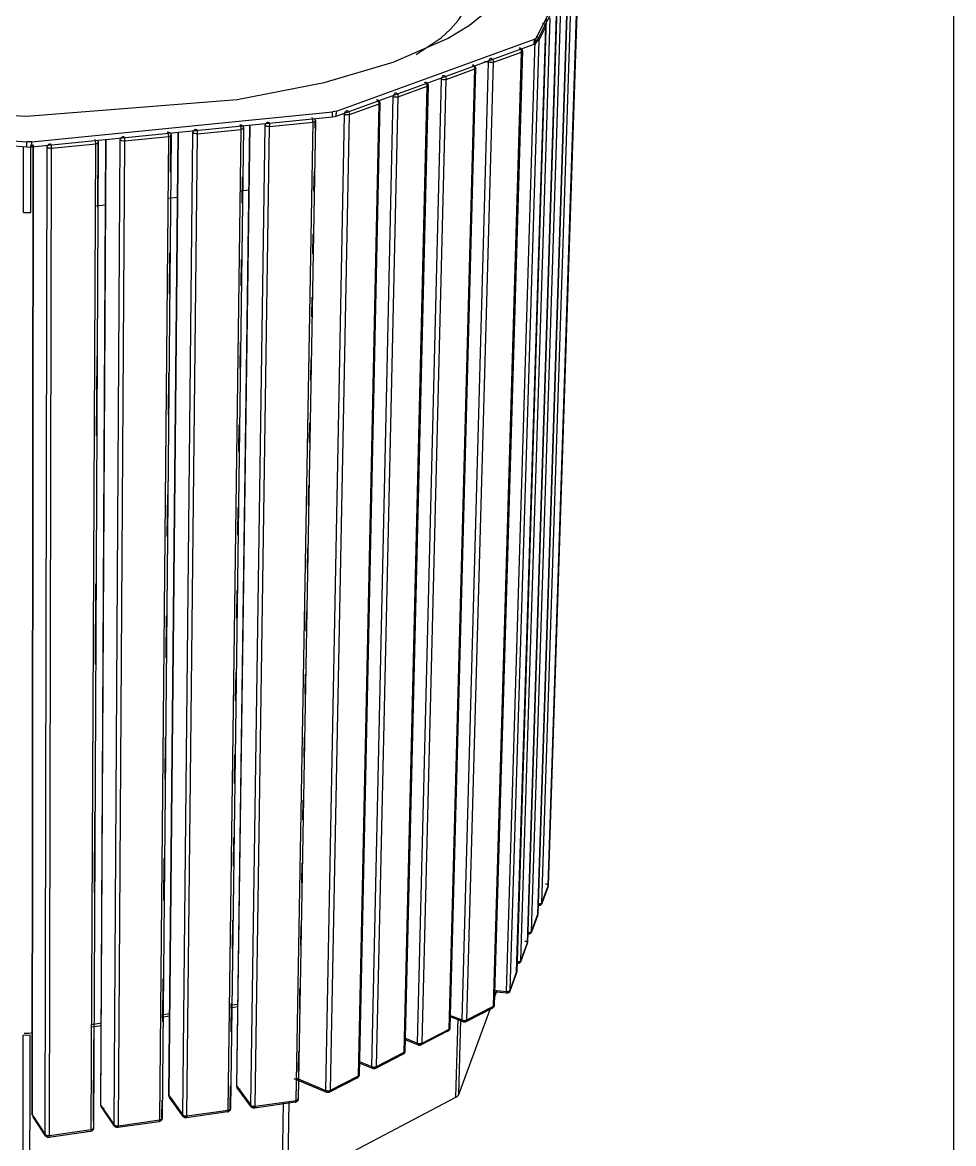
# Model space of a CAD drawing. Header units: millimetres. Extents: x 10366 to 13995, y 24552 to 29685.
# Drawn here: x 13062 to 13995, y 27979 to 29103 of the extents above; entities that cross this region are included whole.
import ezdxf

# ---------------------------------------------------------------- set-up
doc = ezdxf.new("R2010")
doc.units = ezdxf.units.MM
doc.header["$LTSCALE"] = 3
doc.layers.add('Default', color=7, linetype='Continuous')

msp = doc.modelspace()

# ---------------------------------------------------------------- linework, layer by layer
msp.add_lwpolyline([(10366.2, 24552.5), (10366.2, 29684.6), (13995, 29684.6), (13995, 24552.5)], close=True)
at = {"layer": 'Default'}
for points in [[(13456.4, 29070.8, 0), (13481.4, 29087.6, 0), (13490.9, 29096.1, 0), (13498.4, 29104.8, 0), (13504.1, 29113.4, 0), (13506.2, 29117.9, 0), (13507.9, 29122.2, 0), (13509, 29126.6, 0), (13509.7, 29131, 0), (13509.9, 29135.4, 0), (13509.7, 29140, 0), (13508.9, 29144.6, 0), (13507.6, 29149.1, 0), (13505.8, 29153.7, 0), (13503.5, 29158.2, 0), (13497.4, 29167.2, 0), (13489.2, 29176.1, 0), (13479.1, 29184.8, 0), (13453.4, 29201.5, 0), (13421.1, 29216.8, 0), (13339.9, 29242.5, 0), (13239.5, 29261.3, 0), (13012.8, 29273.4, 0)], [(13576.6, 29082.4, 0), (13621.9, 29171.6, 0)], [(13576.8, 29087.3, 0), (13622, 29176.4, 0)], [(13619, 29163, 0), (13588.8, 28238.1, 0)], [(13588.8, 28237.9, 0), (13618.9, 29162.9, 0)], [(13578.9, 28219.8, 0), (13608.7, 29149.5, 0)], [(13582.5, 28220.8, 0), (13612.5, 29150.2, 0)], [(13578.4, 28209.5, 0), (13608.3, 29141.9, 0)], [(13608.3, 29142, 0), (13578.5, 28209.7, 0)], [(13568.5, 28191.1, 0), (13597.9, 29128.2, 0)], [(13572.1, 28192.1, 0), (13601.8, 29129, 0)], [(12850.9, 29020.9, 0), (13065.9, 29009, 0), (13277.2, 29025.6, 0), (13364.1, 29042.6, 0), (13433.3, 29063, 0), (13487.7, 29086.8, 0), (13509.8, 29100.2, 0), (13527.7, 29114.5, 0)], [(13597.5, 29120.6, 0), (13567.9, 28180.8, 0)], [(13567.9, 28180.6, 0), (13597.4, 29120.5, 0)], [(13557.1, 28151.2, 0), (13586.4, 29098.6, 0)], [(13586.4, 29098.8, 0), (13557.2, 28151.4, 0)], [(13557.8, 28161.8, 0), (13586.9, 29106.5, 0)], [(13561.4, 28162.9, 0), (13590.8, 29107.3, 0)], [(13579.6, 29085.2, 0), (13586.4, 29098.6, 0)], [(13586.4, 29098.6, 0), (13586.4, 29098.9, 0), (13586.3, 29099.2, 0), (13586.3, 29099.5, 0), (13586.2, 29099.8, 0), (13586, 29100.1, 0), (13585.9, 29100.4, 0), (13585.7, 29100.7, 0), (13585.5, 29101, 0), (13585.2, 29101.2, 0), (13584.9, 29101.4, 0), (13584.6, 29101.6, 0), (13584.3, 29101.8, 0), (13584, 29101.9, 0), (13583.7, 29102, 0), (13583.4, 29102, 0), (13583.1, 29102.1, 0)], [(13576.8, 29087.3, 0), (13576.7, 29087.1, 0), (13576.5, 29087, 0), (13576.3, 29086.8, 0), (13576.1, 29086.6, 0), (13575.6, 29086.3, 0), (13575, 29086.1, 0)], [(13576.3, 29088.7, 0), (13576.9, 29088.6, 0), (13577.2, 29088.5, 0), (13577.5, 29088.4, 0), (13577.9, 29088.2, 0), (13578.1, 29088, 0), (13578.4, 29087.8, 0), (13578.7, 29087.6, 0), (13578.9, 29087.3, 0), (13579.1, 29087, 0), (13579.3, 29086.7, 0), (13579.4, 29086.4, 0), (13579.5, 29086.1, 0), (13579.6, 29085.8, 0), (13579.6, 29085.5, 0), (13579.6, 29085.2, 0)], [(13576.6, 29082.4, 0), (13576.8, 29087.3, 0)], [(13376.4, 29009.1, 0), (13574.8, 29081.2, 0)], [(13376.5, 29014.1, 0), (13575, 29086.1, 0)], [(13546.9, 28132, 0), (13575.7, 29084.4, 0)], [(13550.6, 28133.1, 0), (13579.6, 29085.2, 0)], [(13562.1, 29073.3, 0), (13562.1, 29074, 0), (13562, 29074.6, 0), (13561.8, 29075.3, 0), (13561.4, 29075.9, 0), (13561, 29076.4, 0), (13560.8, 29076.6, 0), (13560.5, 29076.8, 0), (13560.3, 29077, 0), (13560, 29077.2, 0), (13559.8, 29077.3, 0), (13559.6, 29077.3, 0)], [(13560.4, 29077.4, 0), (13560.9, 29077.2, 0), (13561.4, 29076.9, 0), (13561.8, 29076.6, 0), (13562.2, 29076.1, 0), (13562.5, 29075.6, 0), (13562.8, 29075.1, 0), (13562.9, 29074.6, 0), (13562.9, 29074, 0)], [(13574.8, 29081.2, 0), (13575, 29086.1, 0)], [(13574.8, 29081.2, 0), (13575.5, 29081.4, 0), (13576, 29081.7, 0), (13576.2, 29081.9, 0), (13576.4, 29082.1, 0), (13576.5, 29082.2, 0), (13576.6, 29082.4, 0)], [(13579.6, 29085.2, 0), (13579.6, 29085.2, 0), (13579.5, 29085.1, 0), (13579.5, 29085.1, 0), (13579.4, 29085, 0), (13579.2, 29084.9, 0), (13579.1, 29084.8, 0), (13578.6, 29084.6, 0), (13578.1, 29084.5, 0), (13577.5, 29084.4, 0), (13575.7, 29084.4, 0)], [(13529, 29063, 0), (13529.1, 29063.6, 0), (13529.2, 29064.3, 0), (13529.4, 29064.9, 0), (13529.7, 29065.6, 0), (13530.1, 29066.1, 0), (13530.5, 29066.6, 0), (13530.7, 29066.7, 0), (13530.9, 29066.9, 0), (13531.1, 29067, 0), (13531.3, 29067.1, 0)], [(13531.3, 29067.1, 0), (13531.6, 29067, 0), (13531.8, 29066.9, 0), (13532, 29066.8, 0), (13532.3, 29066.6, 0), (13532.5, 29066.4, 0), (13533, 29065.9, 0), (13533.4, 29065.3, 0), (13533.6, 29064.7, 0), (13533.8, 29064, 0), (13533.9, 29063.5, 0), (13533.9, 29063.1, 0)], [(13533.9, 29063.1, 0), (13562.1, 29073.3, 0)], [(13533.9, 28117.1, 0), (13562.1, 29073.3, 0)], [(13562.9, 29074, 0), (13534.7, 28118, 0)], [(13486.6, 29045.9, 0), (13515.2, 29056.3, 0)], [(13489.5, 28094.2, 0), (13515.2, 29056.3, 0)], [(13516, 29057, 0), (13490.2, 28095.1, 0)], [(13502.6, 28103.3, 0), (13529, 29063, 0)], [(13507.2, 28103.3, 0), (13533.9, 29063.1, 0)], [(13515.2, 29056.3, 0), (13515.2, 29056.9, 0), (13515.1, 29057.5, 0), (13514.8, 29058.2, 0), (13514.5, 29058.8, 0), (13514.1, 29059.4, 0), (13513.9, 29059.6, 0), (13513.6, 29059.8, 0), (13513.4, 29060, 0), (13513.1, 29060.1, 0), (13512.9, 29060.2, 0), (13512.6, 29060.3, 0)], [(13513.5, 29060.4, 0), (13514, 29060.2, 0), (13514.5, 29059.9, 0), (13515, 29059.5, 0), (13515.3, 29059.1, 0), (13515.6, 29058.6, 0), (13515.9, 29058.1, 0), (13516, 29057.5, 0), (13516, 29057, 0)], [(13524.8, 29064.2, 0), (13529, 29063, 0)], [(13533.9, 29063.1, 0), (13533.5, 29062.9, 0), (13532.9, 29062.8, 0), (13531.6, 29062.7, 0), (13530.2, 29062.8, 0), (13529, 29063, 0)], [(13457.7, 28080.1, 0), (13481.7, 29045.8, 0)], [(13462.3, 28080.2, 0), (13486.6, 29045.9, 0)], [(13467.6, 29039, 0), (13467.6, 29039.6, 0), (13467.4, 29040.2, 0), (13467.2, 29040.9, 0), (13466.9, 29041.5, 0), (13466.4, 29042.1, 0), (13466.2, 29042.3, 0), (13466, 29042.5, 0), (13465.7, 29042.7, 0), (13465.5, 29042.8, 0), (13465.2, 29042.9, 0), (13465, 29043, 0)], [(13465.9, 29043.1, 0), (13466.4, 29042.9, 0), (13466.9, 29042.6, 0), (13467.3, 29042.2, 0), (13467.7, 29041.8, 0), (13468, 29041.3, 0), (13468.2, 29040.8, 0), (13468.4, 29040.2, 0), (13468.4, 29039.6, 0)], [(13481.7, 29045.8, 0), (13481.7, 29046.4, 0), (13481.8, 29047.1, 0), (13482.1, 29047.7, 0), (13482.4, 29048.4, 0), (13482.7, 29048.9, 0), (13483.1, 29049.4, 0), (13483.3, 29049.6, 0), (13483.5, 29049.7, 0), (13483.8, 29049.8, 0), (13484, 29049.9, 0)], [(13486.6, 29045.9, 0), (13486.1, 29045.7, 0), (13484.9, 29045.5, 0), (13483.5, 29045.5, 0), (13482.5, 29045.6, 0), (13481.7, 29045.8, 0)], [(13484, 29049.9, 0), (13484.2, 29049.8, 0), (13484.4, 29049.7, 0), (13484.7, 29049.6, 0), (13484.9, 29049.4, 0), (13485.2, 29049.2, 0), (13485.6, 29048.7, 0), (13486, 29048.1, 0), (13486.3, 29047.5, 0), (13486.5, 29046.8, 0), (13486.5, 29046.3, 0), (13486.6, 29045.9, 0)], [(13433.5, 29028.3, 0), (13433.6, 29028.9, 0), (13433.7, 29029.6, 0), (13434, 29030.3, 0), (13434.3, 29030.9, 0), (13434.6, 29031.5, 0), (13435, 29031.9, 0), (13435.2, 29032.1, 0), (13435.5, 29032.3, 0), (13435.7, 29032.4, 0), (13435.9, 29032.5, 0)], [(13435.9, 29032.5, 0), (13436.1, 29032.4, 0), (13436.4, 29032.3, 0), (13436.6, 29032.1, 0), (13436.9, 29031.9, 0), (13437.1, 29031.7, 0), (13437.5, 29031.2, 0), (13437.9, 29030.6, 0), (13438.2, 29030, 0), (13438.4, 29029.3, 0), (13438.5, 29028.8, 0), (13438.5, 29028.4, 0)], [(13438.5, 29028.4, 0), (13467.6, 29039, 0)], [(13444.3, 28070.9, 0), (13467.6, 29039, 0)], [(13468.4, 29039.6, 0), (13445.1, 28071.8, 0)], [(13467.1, 29040.5, 0), (13467.6, 29040.4, 0), (13468, 29040.2, 0), (13468.1, 29040.1, 0), (13468.2, 29040, 0), (13468.3, 29039.9, 0), (13468.3, 29039.9, 0), (13468.4, 29039.8, 0), (13468.4, 29039.8, 0), (13468.4, 29039.7, 0), (13468.4, 29039.6, 0), (13468.4, 29039.6, 0), (13468.4, 29039.5, 0), (13468.4, 29039.5, 0), (13468.3, 29039.4, 0), (13468.3, 29039.4, 0), (13468.2, 29039.3, 0), (13468.1, 29039.2, 0), (13468, 29039.1, 0), (13467.6, 29039, 0)], [(13389.7, 29010.6, 0), (13419.2, 29021.4, 0)], [(13398.5, 28047.3, 0), (13419.2, 29021.4, 0)], [(13420.1, 29022.1, 0), (13399.3, 28048.2, 0)], [(13412.1, 28056.6, 0), (13433.5, 29028.3, 0)], [(13419.2, 29021.4, 0), (13419.2, 29022, 0), (13419.1, 29022.7, 0), (13418.8, 29023.3, 0), (13418.5, 29024, 0), (13418.1, 29024.5, 0), (13417.8, 29024.7, 0), (13417.6, 29025, 0), (13417.4, 29025.1, 0), (13417.1, 29025.3, 0), (13416.9, 29025.4, 0), (13416.6, 29025.5, 0)], [(13416.8, 28056.7, 0), (13438.5, 29028.4, 0)], [(13417.5, 29025.5, 0), (13418, 29025.3, 0), (13418.5, 29025, 0), (13419, 29024.7, 0), (13419.4, 29024.2, 0), (13419.7, 29023.7, 0), (13419.9, 29023.2, 0), (13420, 29022.7, 0), (13420.1, 29022.1, 0)], [(13438.5, 29028.4, 0), (13438, 29028.2, 0), (13436.8, 29028.1, 0), (13435.4, 29028, 0), (13434.4, 29028.1, 0), (13433.5, 29028.3, 0)], [(13071.1, 28983.3, 0), (13372.7, 29013.4, 0)], [(13365.9, 28032.8, 0), (13384.7, 29010.6, 0)], [(13370.6, 28032.9, 0), (13389.7, 29010.6, 0)], [(13372.6, 29008.3, 0), (13372.7, 29013.4, 0)], [(13372.6, 29008.3, 0), (13374.7, 29008.6, 0), (13376.4, 29009.1, 0)], [(13376.5, 29014.1, 0), (13374.8, 29013.7, 0), (13372.7, 29013.4, 0)], [(13376.4, 29009.1, 0), (13376.5, 29014.1, 0)], [(13384.7, 29010.6, 0), (13384.7, 29011.2, 0), (13384.9, 29011.9, 0), (13385.1, 29012.5, 0), (13385.4, 29013.2, 0), (13385.8, 29013.7, 0), (13386.2, 29014.2, 0), (13386.4, 29014.4, 0), (13386.6, 29014.5, 0), (13386.8, 29014.7, 0), (13387, 29014.7, 0)], [(13389.7, 29010.6, 0), (13389.2, 29010.5, 0), (13388, 29010.3, 0), (13386.5, 29010.3, 0), (13385.5, 29010.4, 0), (13384.7, 29010.6, 0)], [(13387, 29014.7, 0), (13387.3, 29014.7, 0), (13387.5, 29014.5, 0), (13387.8, 29014.4, 0), (13388, 29014.2, 0), (13388.3, 29014, 0), (13388.7, 29013.5, 0), (13389.1, 29012.9, 0), (13389.4, 29012.2, 0), (13389.6, 29011.6, 0), (13389.6, 29011.1, 0), (13389.7, 29010.6, 0)], [(12757.9, 29006.5, 0), (13066.4, 28983.2, 0)], [(12758, 29001.5, 0), (13066.4, 28978.2, 0)], [(13071.1, 28978.2, 0), (13372.6, 29008.3, 0)], [(13276.6, 28037.4, 0), (13289.8, 29000.1, 0)], [(13276.8, 28036.9, 0), (13290, 29000.1, 0)], [(13281, 28995.8, 0), (13280.9, 28997.1, 0), (13280.6, 28998.5, 0), (13280.5, 28999.1, 0), (13280.3, 28999.6, 0), (13280.1, 29000, 0), (13280, 29000.2, 0), (13279.9, 29000.3, 0)], [(13279.9, 29000.3, 0), (13280.2, 29000.3, 0), (13280.5, 29000.3, 0), (13280.8, 29000.2, 0), (13281.1, 29000.2, 0), (13281.4, 29000.1, 0), (13281.7, 28999.9, 0), (13282, 28999.7, 0), (13282.2, 28999.5, 0), (13282.4, 28999.3, 0), (13282.6, 28999, 0), (13282.8, 28998.8, 0), (13282.9, 28998.5, 0), (13283.1, 28998.2, 0), (13283.1, 28997.9, 0), (13283.2, 28997.6, 0), (13283.2, 28997.3, 0)], [(13283.2, 28997.3, 0), (13283.3, 28997.2, 0), (13283.3, 28997.1, 0), (13283.3, 28997.1, 0), (13283.3, 28997, 0), (13283.4, 28996.9, 0), (13283.4, 28996.9, 0), (13283.4, 28996.8, 0), (13283.3, 28996.8, 0), (13283.3, 28996.7, 0), (13283.3, 28996.7, 0), (13283.2, 28996.6, 0), (13283.2, 28996.5, 0), (13283.1, 28996.4, 0), (13282.9, 28996.3, 0), (13282.7, 28996.2, 0), (13282.2, 28996.1, 0), (13281.7, 28995.9, 0), (13281, 28995.8, 0)], [(13282.3, 28999.5, 0), (13282.5, 28999.2, 0), (13282.7, 28998.9, 0), (13282.9, 28998.6, 0), (13283.1, 28998.3, 0), (13283.2, 28997.9, 0), (13283.3, 28997.6, 0), (13283.3, 28997.2, 0), (13283.4, 28996.9, 0)], [(13290.7, 28017.9, 0), (13305.1, 28999.4, 0)], [(13295, 28016.9, 0), (13309.6, 28998.7, 0)], [(13305.1, 28999.4, 0), (13305.1, 28999.8, 0), (13305.1, 29000.1, 0), (13305.2, 29000.4, 0), (13305.3, 29000.7, 0), (13305.5, 29001, 0), (13305.6, 29001.3, 0), (13305.9, 29001.6, 0), (13306.1, 29001.9, 0), (13306.4, 29002.2, 0), (13306.6, 29002.4, 0), (13306.9, 29002.6, 0), (13307.2, 29002.8, 0), (13307.6, 29002.9, 0), (13307.9, 29003, 0), (13308.2, 29003.1, 0), (13308.5, 29003.1, 0)], [(13309.6, 28998.7, 0), (13308.3, 28998.6, 0), (13306.9, 28998.8, 0), (13306.3, 28998.9, 0), (13305.7, 28999.1, 0), (13305.3, 28999.3, 0), (13305.2, 28999.4, 0), (13305.1, 28999.4, 0)], [(13308.5, 29003.1, 0), (13308.6, 29003, 0), (13308.7, 29002.9, 0), (13308.9, 29002.5, 0), (13309.1, 29002, 0), (13309.4, 29000.7, 0), (13309.6, 28999.7, 0), (13309.6, 28998.7, 0)], [(13309.6, 28998.7, 0), (13353.1, 29003, 0)], [(13336, 28022.7, 0), (13353.1, 29003, 0)], [(13355.5, 29004.1, 0), (13338.3, 28024.1, 0)], [(13353.1, 29003, 0), (13353, 29004.3, 0), (13352.8, 29005.7, 0), (13352.6, 29006.3, 0), (13352.4, 29006.8, 0), (13352.2, 29007.2, 0), (13352.1, 29007.4, 0), (13352, 29007.5, 0)], [(13355.3, 29004.5, 0), (13355.3, 29004.4, 0), (13355.4, 29004.3, 0), (13355.4, 29004.3, 0), (13355.4, 29004.2, 0), (13355.4, 29004.2, 0), (13355.5, 29004.1, 0), (13355.4, 29004, 0), (13355.4, 29004, 0), (13355.4, 29003.9, 0), (13355.4, 29003.9, 0), (13355.3, 29003.8, 0), (13355.3, 29003.8, 0), (13355.2, 29003.7, 0), (13355.1, 29003.6, 0), (13354.9, 29003.5, 0), (13354.5, 29003.3, 0), (13354, 29003.2, 0), (13353.1, 29003, 0)], [(13354.3, 29006.7, 0), (13354.6, 29006.5, 0), (13354.8, 29006.2, 0), (13355, 29005.8, 0), (13355.2, 29005.5, 0), (13355.3, 29005.1, 0), (13355.4, 29004.8, 0), (13355.4, 29004.4, 0), (13355.5, 29004.1, 0)], [(13355.1, 28997, 0), (13355.3, 29004.5, 0)], [(13159.8, 28984.9, 0), (13159.8, 28985.2, 0), (13159.9, 28985.5, 0), (13160, 28985.9, 0), (13160.1, 28986.2, 0), (13160.2, 28986.5, 0), (13160.4, 28986.8, 0), (13160.6, 28987.1, 0), (13160.8, 28987.4, 0), (13161.1, 28987.7, 0), (13161.4, 28987.9, 0), (13161.7, 28988.1, 0), (13162, 28988.3, 0), (13162.3, 28988.4, 0), (13162.6, 28988.5, 0), (13162.9, 28988.6, 0), (13163.2, 28988.6, 0)], [(13163.2, 28988.6, 0), (13163.3, 28988.5, 0), (13163.4, 28988.4, 0), (13163.6, 28988, 0), (13163.8, 28987.5, 0), (13164.2, 28986.2, 0), (13164.3, 28984.2, 0)], [(13164.3, 28984.2, 0), (13208.4, 28988.6, 0)], [(13199.5, 28003.3, 0), (13208.4, 28988.6, 0)], [(13210.8, 28989.6, 0), (13201.8, 28004.7, 0)], [(13207.3, 28993, 0), (13207.6, 28993.1, 0), (13207.9, 28993, 0), (13208.2, 28993, 0), (13208.5, 28992.9, 0), (13208.8, 28992.8, 0), (13209.1, 28992.7, 0), (13209.4, 28992.5, 0), (13209.7, 28992.3, 0), (13209.9, 28992.1, 0), (13210.1, 28991.8, 0), (13210.3, 28991.5, 0), (13210.4, 28991.2, 0), (13210.5, 28990.9, 0), (13210.6, 28990.6, 0), (13210.6, 28990.3, 0), (13210.6, 28990, 0)], [(13208.4, 28988.6, 0), (13208.3, 28989.9, 0), (13208.1, 28991.3, 0), (13207.9, 28991.9, 0), (13207.7, 28992.4, 0), (13207.5, 28992.8, 0), (13207.4, 28992.9, 0), (13207.3, 28993, 0)], [(13210.6, 28990, 0), (13210.7, 28989.9, 0), (13210.8, 28989.9, 0), (13210.8, 28989.8, 0), (13210.8, 28989.7, 0), (13210.8, 28989.7, 0), (13210.8, 28989.6, 0), (13210.8, 28989.6, 0), (13210.8, 28989.5, 0), (13210.8, 28989.5, 0), (13210.7, 28989.4, 0), (13210.7, 28989.3, 0), (13210.6, 28989.3, 0), (13210.5, 28989.2, 0), (13210.3, 28989.1, 0), (13210.1, 28989, 0), (13209.7, 28988.8, 0), (13209.1, 28988.7, 0), (13208.4, 28988.6, 0)], [(13208.7, 28027.8, 0), (13217.9, 28992.9, 0)], [(13208.9, 28027.3, 0), (13218.1, 28992.9, 0)], [(13209.8, 28992.2, 0), (13210, 28991.9, 0), (13210.2, 28991.6, 0), (13210.4, 28991.3, 0), (13210.6, 28991, 0), (13210.7, 28990.7, 0), (13210.8, 28990.3, 0), (13210.8, 28990, 0), (13210.8, 28989.6, 0)], [(13210.3, 28952.8, 0), (13210.6, 28990, 0)], [(13222.5, 28008.2, 0), (13232.7, 28992.2, 0)], [(13226.7, 28007.1, 0), (13237.2, 28991.4, 0)], [(13232.7, 28992.2, 0), (13232.7, 28992.5, 0), (13232.7, 28992.8, 0), (13232.8, 28993.1, 0), (13232.9, 28993.5, 0), (13233.1, 28993.8, 0), (13233.3, 28994.1, 0), (13233.5, 28994.4, 0), (13233.7, 28994.7, 0), (13234, 28994.9, 0), (13234.2, 28995.2, 0), (13234.5, 28995.4, 0), (13234.8, 28995.6, 0), (13235.2, 28995.7, 0), (13235.5, 28995.8, 0), (13235.8, 28995.9, 0), (13236.1, 28995.9, 0)], [(13237.2, 28991.4, 0), (13235.9, 28991.4, 0), (13234.5, 28991.5, 0), (13233.8, 28991.7, 0), (13233.3, 28991.8, 0), (13232.9, 28992, 0), (13232.8, 28992.1, 0), (13232.7, 28992.2, 0)], [(13236.1, 28995.9, 0), (13236.2, 28995.8, 0), (13236.3, 28995.7, 0), (13236.5, 28995.3, 0), (13236.7, 28994.8, 0), (13237, 28993.5, 0), (13237.1, 28992.4, 0), (13237.2, 28991.4, 0)], [(13237.2, 28991.4, 0), (13281, 28995.8, 0)], [(13268, 28013, 0), (13281, 28995.8, 0)], [(13283.4, 28996.9, 0), (13270.3, 28014.4, 0)], [(13063, 28912.6, 0), (13063, 28978.4, 0)], [(13071.1, 28983.3, 0), (13068.8, 28983.2, 0), (13066.4, 28983.2, 0)], [(13066.4, 28978.2, 0), (13066.4, 28983.2, 0)], [(13066.4, 28978.2, 0), (13068.8, 28978.1, 0), (13071.1, 28978.2, 0)], [(13070.3, 28912.6, 0), (13070.4, 28980.4, 0)], [(13071.1, 28978.2, 0), (13071.1, 28983.3, 0)], [(13071.7, 28008.4, 0), (13072.7, 28980.4, 0)], [(13071.8, 28007.9, 0), (13072.8, 28980.4, 0)], [(13084.7, 27988.6, 0), (13086.5, 28977.6, 0)], [(13086.5, 28977.6, 0), (13086.5, 28977.9, 0), (13086.6, 28978.2, 0), (13086.7, 28978.5, 0), (13086.8, 28978.9, 0), (13086.9, 28979.2, 0), (13087.1, 28979.5, 0), (13087.3, 28979.8, 0), (13087.5, 28980.1, 0), (13087.8, 28980.3, 0), (13088.1, 28980.6, 0), (13088.4, 28980.8, 0), (13088.7, 28981, 0), (13089, 28981.1, 0), (13089.3, 28981.2, 0), (13089.6, 28981.3, 0), (13090, 28981.3, 0)], [(13091, 28976.8, 0), (13089.7, 28976.8, 0), (13088.3, 28976.9, 0), (13087.7, 28977, 0), (13087.2, 28977.2, 0), (13086.8, 28977.4, 0), (13086.6, 28977.5, 0), (13086.5, 28977.6, 0)], [(13088.9, 27987.5, 0), (13091, 28976.8, 0)], [(13090, 28981.3, 0), (13090, 28981.2, 0), (13090.1, 28981.1, 0), (13090.3, 28980.7, 0), (13090.5, 28980.2, 0), (13090.8, 28978.9, 0), (13091, 28976.8, 0)], [(13091, 28976.8, 0), (13135.3, 28981.3, 0)], [(13130.7, 27993.5, 0), (13135.3, 28981.3, 0)], [(13137.8, 28982.4, 0), (13133, 27995, 0)], [(13135.3, 28981.3, 0), (13135.3, 28982.6, 0), (13135, 28984, 0), (13134.9, 28984.6, 0), (13134.7, 28985.1, 0), (13134.5, 28985.5, 0), (13134.4, 28985.6, 0), (13134.3, 28985.7, 0)], [(13137.7, 28982.7, 0), (13137.7, 28982.7, 0), (13137.7, 28982.6, 0), (13137.8, 28982.6, 0), (13137.8, 28982.5, 0), (13137.8, 28982.4, 0), (13137.8, 28982.4, 0), (13137.8, 28982.3, 0), (13137.8, 28982.3, 0), (13137.8, 28982.2, 0), (13137.8, 28982.2, 0), (13137.7, 28982.1, 0), (13137.7, 28982, 0), (13137.6, 28982, 0), (13137.5, 28981.9, 0), (13137.3, 28981.8, 0), (13137.1, 28981.7, 0), (13136.6, 28981.5, 0), (13136.1, 28981.4, 0), (13135.3, 28981.3, 0)], [(13136.8, 28984.9, 0), (13137, 28984.6, 0), (13137.2, 28984.3, 0), (13137.4, 28984, 0), (13137.6, 28983.7, 0), (13137.7, 28983.3, 0), (13137.8, 28983, 0), (13137.8, 28982.7, 0), (13137.8, 28982.4, 0)], [(13137.3, 28917.4, 0), (13137.7, 28982.7, 0)], [(13140.4, 28018.1, 0), (13145.5, 28985.6, 0)], [(13140.5, 28017.6, 0), (13145.7, 28985.7, 0)], [(13153.8, 27998.4, 0), (13159.8, 28984.9, 0)], [(13158, 27997.4, 0), (13164.3, 28984.2, 0)], [(13164.3, 28984.2, 0), (13163, 28984.1, 0), (13161.6, 28984.2, 0), (13161, 28984.4, 0), (13160.5, 28984.5, 0), (13160.1, 28984.7, 0), (13159.9, 28984.8, 0), (13159.8, 28984.9, 0)], [(13354, 28934, 0), (13354.4, 28953.9, 0)], [(13282.2, 28921.8, 0), (13282.5, 28948.3, 0)], [(13280.1, 28934.2, 0), (13289.1, 28935.1, 0)], [(13135, 28919.3, 0), (13145.3, 28920.3, 0)], [(13207.8, 28926.8, 0), (13217.4, 28927.7, 0)], [(13063, 28912.6, 0), (13066.7, 28912.4, 0), (13070.3, 28912.6, 0)], [(13352.9, 28870.9, 0), (13353.3, 28890.8, 0)], [(13209.2, 28831.1, 0), (13209.6, 28872, 0)], [(13281.1, 28838.9, 0), (13281.4, 28865.4, 0)], [(13351.8, 28807.9, 0), (13352.2, 28827.8, 0)], [(13280, 28756, 0), (13280.3, 28782.5, 0)], [(13136.2, 28688.5, 0), (13136.6, 28768.1, 0)], [(13350.7, 28744.9, 0), (13351.1, 28764.8, 0)], [(13208.1, 28709.5, 0), (13208.5, 28751.5, 0)], [(13278.8, 28673.1, 0), (13279.2, 28699.6, 0)], [(13349.6, 28681.9, 0), (13349.9, 28701.8, 0)], [(13348.5, 28618.9, 0), (13348.8, 28638.8, 0)], [(13207, 28587.9, 0), (13207.4, 28629.9, 0)], [(13277.7, 28589, 0), (13278.1, 28616.7, 0)], [(13347.4, 28555.9, 0), (13347.7, 28575.8, 0)], [(13135.1, 28459.7, 0), (13135.5, 28540.4, 0)], [(13276.6, 28506.1, 0), (13277, 28533.8, 0)], [(13205.9, 28466.3, 0), (13206.3, 28508.3, 0)], [(13346.3, 28492.9, 0), (13346.6, 28512.8, 0)], [(13275.5, 28423.2, 0), (13275.9, 28452, 0)], [(13345.2, 28429.9, 0), (13345.5, 28449.7, 0)], [(13204.8, 28344.7, 0), (13205.2, 28386.7, 0)], [(13344.1, 28366.8, 0), (13344.4, 28386.7, 0)], [(13274.4, 28340.3, 0), (13274.8, 28369, 0)], [(13343, 28303.8, 0), (13343.3, 28323.7, 0)], [(13134, 28230.9, 0), (13134.4, 28311.6, 0)], [(13273.3, 28257.4, 0), (13273.7, 28286.1, 0)], [(13203.7, 28223.1, 0), (13204, 28265.1, 0)], [(13341.9, 28240.8, 0), (13342.2, 28260.7, 0)], [(13588.6, 28237.1, 0), (13582.4, 28220, 0)], [(13582.5, 28220.8, 0), (13588.8, 28237.9, 0)], [(13588.8, 28237.9, 0), (13588.8, 28238, 0), (13588.8, 28238, 0), (13588.8, 28238.1, 0), (13588.8, 28238.1, 0), (13588.8, 28238.2, 0), (13588.8, 28238.3, 0), (13588.7, 28238.3, 0), (13588.7, 28238.4, 0), (13588.7, 28238.5, 0), (13588.6, 28238.6, 0), (13588.4, 28238.7, 0), (13588.3, 28238.9, 0), (13588.1, 28239, 0), (13587.6, 28239.2, 0), (13587.1, 28239.3, 0), (13586.1, 28239.5, 0)], [(13578.9, 28219.8, 0), (13580.1, 28219.8, 0), (13580.7, 28219.9, 0), (13581.3, 28220, 0), (13581.8, 28220.2, 0), (13582, 28220.3, 0), (13582.1, 28220.4, 0), (13582.3, 28220.5, 0), (13582.4, 28220.6, 0), (13582.5, 28220.7, 0), (13582.5, 28220.8, 0), (13582.5, 28220.8, 0)], [(13582.4, 28220, 0), (13582.3, 28219.8, 0), (13582.1, 28219.5, 0), (13581.8, 28219.1, 0), (13581.5, 28218.7, 0), (13581, 28218.4, 0), (13580.6, 28218.2, 0), (13580.1, 28218.1, 0), (13579.6, 28218, 0), (13579.1, 28218, 0)], [(13582.5, 28220.8, 0), (13582.5, 28220.6, 0), (13582.5, 28220.3, 0), (13582.4, 28220.1, 0), (13582.3, 28219.8, 0), (13582.1, 28219.6, 0), (13582, 28219.3, 0), (13581.8, 28219.1, 0), (13581.6, 28218.9, 0), (13581.3, 28218.7, 0), (13581.1, 28218.6, 0), (13580.8, 28218.5, 0), (13580.5, 28218.4, 0), (13580.2, 28218.3, 0), (13579.9, 28218.3, 0), (13579.3, 28218.3, 0)], [(13272.2, 28174.5, 0), (13272.6, 28203.2, 0)], [(13578.3, 28208.7, 0), (13571.9, 28191.3, 0)], [(13572.1, 28192.1, 0), (13578.4, 28209.5, 0)], [(13340.8, 28177.8, 0), (13341.1, 28197.7, 0)], [(13568.5, 28191.1, 0), (13569.6, 28191.1, 0), (13570.2, 28191.1, 0), (13570.8, 28191.3, 0), (13571.3, 28191.4, 0), (13571.5, 28191.5, 0), (13571.7, 28191.7, 0), (13571.8, 28191.8, 0), (13571.9, 28191.9, 0), (13572, 28192, 0), (13572.1, 28192.1, 0), (13572.1, 28192.1, 0)], [(13571.9, 28191.3, 0), (13571.8, 28191.1, 0), (13571.7, 28190.8, 0), (13571.4, 28190.4, 0), (13571, 28190, 0), (13570.6, 28189.7, 0), (13570.1, 28189.5, 0), (13569.6, 28189.3, 0), (13569.1, 28189.3, 0), (13568.6, 28189.3, 0)], [(13567.7, 28179.8, 0), (13561.3, 28162.1, 0)], [(13561.4, 28162.9, 0), (13567.9, 28180.6, 0)], [(13567.9, 28180.6, 0), (13567.9, 28180.7, 0), (13567.9, 28180.7, 0), (13567.9, 28180.8, 0), (13567.9, 28180.9, 0), (13567.9, 28180.9, 0), (13567.9, 28181, 0), (13567.9, 28181.1, 0), (13567.8, 28181.1, 0), (13567.8, 28181.2, 0), (13567.7, 28181.3, 0), (13567.6, 28181.5, 0), (13567.4, 28181.6, 0), (13567.2, 28181.7, 0), (13566.7, 28181.9, 0), (13566.2, 28182.1, 0), (13565.2, 28182.3, 0)], [(13557.8, 28161.8, 0), (13559, 28161.8, 0), (13559.6, 28161.9, 0), (13560.1, 28162, 0), (13560.6, 28162.2, 0), (13560.8, 28162.3, 0), (13561, 28162.4, 0), (13561.2, 28162.5, 0), (13561.3, 28162.7, 0), (13561.4, 28162.8, 0), (13561.4, 28162.8, 0), (13561.4, 28162.9, 0)], [(13561.3, 28162.1, 0), (13561.2, 28161.8, 0), (13561, 28161.6, 0), (13560.7, 28161.1, 0), (13560.3, 28160.7, 0), (13559.9, 28160.4, 0), (13559.4, 28160.2, 0), (13559, 28160.1, 0), (13558.5, 28160, 0), (13558, 28160, 0)], [(13561.4, 28162.9, 0), (13561.4, 28162.6, 0), (13561.4, 28162.4, 0), (13561.3, 28162.1, 0), (13561.2, 28161.9, 0), (13561, 28161.6, 0), (13560.9, 28161.4, 0), (13560.7, 28161.2, 0), (13560.4, 28161, 0), (13560.2, 28160.8, 0), (13559.9, 28160.6, 0), (13559.6, 28160.5, 0), (13559.3, 28160.4, 0), (13559, 28160.4, 0), (13558.7, 28160.3, 0), (13558.2, 28160.3, 0)], [(13202.6, 28101.5, 0), (13202.9, 28144.6, 0)], [(13557, 28150.4, 0), (13550.4, 28132.3, 0)], [(13550.6, 28133.1, 0), (13557.1, 28151.2, 0)], [(13557.2, 28151.4, 0), (13557.1, 28150.9, 0), (13557, 28150.4, 0)], [(13339.7, 28114.8, 0), (13340, 28134.7, 0)], [(13534.1, 28123.9, 0), (13537.3, 28132.4, 0)], [(13534.4, 28133.3, 0), (13546.9, 28132, 0)], [(13546.9, 28132, 0), (13548.1, 28132, 0), (13548.7, 28132.1, 0), (13549.3, 28132.2, 0), (13549.8, 28132.4, 0), (13550, 28132.5, 0), (13550.2, 28132.6, 0), (13550.3, 28132.7, 0), (13550.4, 28132.9, 0), (13550.5, 28133, 0), (13550.5, 28133.1, 0), (13550.6, 28133.1, 0)], [(13550.4, 28132.3, 0), (13550.3, 28132, 0), (13550.2, 28131.8, 0), (13549.8, 28131.3, 0), (13549.5, 28130.9, 0), (13549, 28130.6, 0), (13548.6, 28130.4, 0), (13548.1, 28130.3, 0), (13547.6, 28130.2, 0), (13547.1, 28130.2, 0)], [(13550.6, 28133.1, 0), (13550.5, 28132.9, 0), (13550.5, 28132.6, 0), (13550.4, 28132.3, 0), (13550.3, 28132.1, 0), (13550.2, 28131.8, 0), (13550, 28131.6, 0), (13549.8, 28131.4, 0), (13549.6, 28131.2, 0), (13549.3, 28131, 0), (13549.1, 28130.8, 0), (13548.8, 28130.7, 0), (13548.5, 28130.6, 0), (13548.2, 28130.6, 0), (13547.9, 28130.5, 0), (13547.3, 28130.5, 0)], [(13547.1, 28130.2, 0), (13534.4, 28131.5, 0)], [(13547.3, 28130.5, 0), (13547.2, 28130.3, 0), (13547.2, 28130.3, 0), (13547.2, 28130.3, 0), (13547.1, 28130.2, 0), (13547.1, 28130.2, 0), (13547.1, 28130.2, 0), (13547.1, 28130.2, 0), (13547.1, 28130.2, 0), (13547.1, 28130.2, 0), (13547.1, 28130.2, 0), (13547.1, 28130.2, 0), (13547.1, 28130.2, 0), (13547.1, 28130.2, 0), (13547.1, 28130.2, 0), (13547, 28130.2, 0), (13547, 28130.2, 0), (13547, 28130.2, 0), (13547, 28130.3, 0), (13547, 28130.3, 0), (13547, 28130.3, 0), (13546.9, 28130.4, 0), (13546.9, 28130.7, 0), (13546.9, 28132, 0)], [(13200.5, 28108.5, 0), (13209.6, 28109.7, 0)], [(13269.3, 28115.6, 0), (13277.9, 28116.8, 0)], [(13269.4, 28118, 0), (13277.9, 28119.1, 0)], [(13271.1, 28091.6, 0), (13271.5, 28120.3, 0)], [(13499.1, 28028.8, 0), (13531.1, 28115.7, 0)], [(13532.9, 28115.2, 0), (13506.1, 28101.4, 0)], [(13507.2, 28103.3, 0), (13533.9, 28117.1, 0)], [(13531.3, 28115.2, 0), (13531.6, 28115.1, 0), (13531.8, 28115.1, 0), (13532, 28115.1, 0), (13532.3, 28115.1, 0), (13532.5, 28115.1, 0), (13532.7, 28115.2, 0), (13532.9, 28115.3, 0), (13533.1, 28115.4, 0), (13533.3, 28115.5, 0), (13533.5, 28115.7, 0), (13533.6, 28115.9, 0), (13533.7, 28116.1, 0), (13533.8, 28116.4, 0), (13533.9, 28116.6, 0), (13533.9, 28116.9, 0), (13533.9, 28117.1, 0)], [(13534.7, 28118, 0), (13534.6, 28117.6, 0), (13534.5, 28117.1, 0), (13534.4, 28116.7, 0), (13534.1, 28116.3, 0), (13533.9, 28116, 0), (13533.6, 28115.7, 0), (13533.3, 28115.5, 0), (13532.9, 28115.2, 0)], [(13533.9, 28117.1, 0), (13534.1, 28117.2, 0), (13534.3, 28117.4, 0), (13534.4, 28117.5, 0), (13534.5, 28117.6, 0), (13534.6, 28117.7, 0), (13534.6, 28117.7, 0), (13534.6, 28117.8, 0), (13534.7, 28117.9, 0), (13534.7, 28118, 0), (13534.7, 28118, 0), (13534.7, 28118.1, 0), (13534.7, 28118.2, 0), (13534.6, 28118.3, 0), (13534.6, 28118.3, 0), (13534.6, 28118.4, 0), (13534.5, 28118.5, 0), (13534.3, 28118.7, 0), (13534.2, 28118.8, 0), (13534, 28118.9, 0), (13533.5, 28119.2, 0)], [(13131.2, 28098.9, 0), (13141, 28100.3, 0)], [(13200.5, 28106.1, 0), (13209.6, 28107.4, 0)], [(13489.8, 28108.3, 0), (13502.6, 28103.3, 0)], [(13503.5, 28101.3, 0), (13489.8, 28106.7, 0)], [(13496.3, 28026.1, 0), (13498.5, 28104.9, 0)], [(13499.1, 28028.8, 0), (13501.1, 28103.7, 0)], [(13502.6, 28103.3, 0), (13503.1, 28103.1, 0), (13503.6, 28103, 0), (13504.3, 28102.9, 0), (13505, 28102.9, 0), (13505.6, 28102.9, 0), (13506.2, 28103, 0), (13506.7, 28103.1, 0), (13507.2, 28103.3, 0)], [(13506.1, 28101.4, 0), (13505.8, 28101.3, 0), (13505.5, 28101.2, 0), (13505.1, 28101.1, 0), (13504.8, 28101.1, 0), (13504.4, 28101.1, 0), (13504.1, 28101.1, 0), (13503.8, 28101.2, 0), (13503.5, 28101.3, 0)], [(13507.2, 28103.3, 0), (13507.1, 28102.8, 0), (13507, 28102.6, 0), (13506.9, 28102.3, 0), (13506.8, 28102.1, 0), (13506.7, 28101.9, 0), (13506.5, 28101.7, 0), (13506.4, 28101.6, 0), (13506.2, 28101.4, 0), (13505.9, 28101.3, 0), (13505.7, 28101.3, 0), (13505.5, 28101.2, 0), (13505.3, 28101.2, 0), (13505, 28101.3, 0), (13504.8, 28101.3, 0), (13504.6, 28101.4, 0)], [(13062.5, 27898.5, 0), (13062.6, 28088, 0)], [(13069.6, 28088.1, 0), (13066.1, 28087.8, 0), (13062.6, 28088, 0)], [(13063.7, 28090.2, 0), (13065.9, 28090.1, 0), (13068.1, 28090.2, 0)], [(13068.1, 28090.2, 0), (13071.9, 28090.8, 0)], [(13069.4, 27898.7, 0), (13069.6, 28088.1, 0)], [(13131.2, 28096.5, 0), (13141, 28097.9, 0)], [(13488.4, 28092.3, 0), (13461.3, 28078.3, 0)], [(13462.3, 28080.2, 0), (13489.5, 28094.2, 0)], [(13486.9, 28092.3, 0), (13487.1, 28092.2, 0), (13487.3, 28092.1, 0), (13487.6, 28092.1, 0), (13487.8, 28092.1, 0), (13488, 28092.1, 0), (13488.2, 28092.2, 0), (13488.5, 28092.3, 0), (13488.7, 28092.4, 0), (13488.8, 28092.6, 0), (13489, 28092.8, 0), (13489.1, 28093, 0), (13489.2, 28093.2, 0), (13489.3, 28093.4, 0), (13489.4, 28093.7, 0), (13489.4, 28093.9, 0), (13489.5, 28094.2, 0)], [(13490.2, 28095.1, 0), (13490.2, 28094.6, 0), (13490.1, 28094.2, 0), (13489.9, 28093.8, 0), (13489.7, 28093.4, 0), (13489.4, 28093.1, 0), (13489.1, 28092.8, 0), (13488.8, 28092.5, 0), (13488.4, 28092.3, 0)], [(13489.5, 28094.2, 0), (13489.6, 28094.3, 0), (13489.8, 28094.4, 0), (13489.9, 28094.5, 0), (13490, 28094.7, 0), (13490.1, 28094.7, 0), (13490.1, 28094.8, 0), (13490.2, 28094.9, 0), (13490.2, 28094.9, 0), (13490.2, 28095, 0), (13490.2, 28095.1, 0), (13490.2, 28095.2, 0), (13490.2, 28095.2, 0), (13490.2, 28095.3, 0), (13490.1, 28095.4, 0), (13490.1, 28095.5, 0), (13490, 28095.6, 0), (13489.9, 28095.8, 0), (13489.7, 28095.9, 0), (13489.5, 28096, 0), (13489, 28096.3, 0)], [(13132.9, 28002, 0), (13133.3, 28083.8, 0)], [(13458.6, 28078.1, 0), (13444.6, 28083.7, 0)], [(13444.7, 28085.3, 0), (13457.7, 28080.1, 0)], [(13457.7, 28080.1, 0), (13458.2, 28079.9, 0), (13458.7, 28079.8, 0), (13459.4, 28079.7, 0), (13460.1, 28079.7, 0), (13460.7, 28079.7, 0), (13461.3, 28079.8, 0), (13461.9, 28080, 0), (13462.3, 28080.2, 0)], [(13459.7, 28078.2, 0), (13459.5, 28078.2, 0), (13459.3, 28078.1, 0), (13459.1, 28078.1, 0), (13458.9, 28078.1, 0), (13458.7, 28078.1, 0), (13458.6, 28078.1, 0), (13458.5, 28078.1, 0), (13458.5, 28078.2, 0), (13458.4, 28078.2, 0), (13458.3, 28078.3, 0), (13458.1, 28078.4, 0), (13458, 28078.6, 0), (13457.9, 28078.8, 0), (13457.8, 28079, 0), (13457.7, 28079.2, 0), (13457.7, 28079.5, 0), (13457.7, 28079.7, 0), (13457.7, 28080.1, 0)], [(13461.3, 28078.3, 0), (13460.9, 28078.1, 0), (13460.6, 28078, 0), (13460.2, 28077.9, 0), (13459.9, 28077.9, 0), (13459.6, 28077.9, 0), (13459.2, 28077.9, 0), (13458.9, 28078, 0), (13458.6, 28078.1, 0)], [(13462.3, 28080.2, 0), (13462.2, 28079.7, 0), (13462.2, 28079.4, 0), (13462.1, 28079.2, 0), (13462, 28078.9, 0), (13461.8, 28078.7, 0), (13461.7, 28078.5, 0), (13461.5, 28078.4, 0), (13461.3, 28078.3, 0), (13461.1, 28078.2, 0), (13460.9, 28078.1, 0), (13460.6, 28078.1, 0), (13460.4, 28078.1, 0), (13460.1, 28078.1, 0), (13459.9, 28078.2, 0), (13459.7, 28078.2, 0)], [(13338.5, 28050.7, 0), (13338.9, 28071.7, 0)], [(13443.3, 28069, 0), (13415.8, 28054.8, 0)], [(13416.8, 28056.7, 0), (13444.3, 28070.9, 0)], [(13445.1, 28071.8, 0), (13445, 28071.4, 0), (13444.9, 28070.9, 0), (13444.8, 28070.5, 0), (13444.6, 28070.1, 0), (13444.3, 28069.8, 0), (13444, 28069.5, 0), (13443.7, 28069.2, 0), (13443.3, 28069, 0)], [(13398.8, 28062, 0), (13412.1, 28056.6, 0)], [(13413, 28054.6, 0), (13398.8, 28060.4, 0)], [(13412.1, 28056.6, 0), (13412.6, 28056.4, 0), (13413.2, 28056.3, 0), (13413.8, 28056.2, 0), (13414.5, 28056.2, 0), (13415.2, 28056.3, 0), (13415.8, 28056.4, 0), (13416.3, 28056.5, 0), (13416.8, 28056.7, 0)], [(13414.2, 28054.8, 0), (13414, 28054.7, 0), (13413.8, 28054.6, 0), (13413.6, 28054.6, 0), (13413.4, 28054.6, 0), (13413.2, 28054.6, 0), (13413.1, 28054.6, 0), (13413, 28054.6, 0), (13412.9, 28054.7, 0), (13412.8, 28054.7, 0), (13412.8, 28054.8, 0), (13412.6, 28054.9, 0), (13412.5, 28055.1, 0), (13412.4, 28055.3, 0), (13412.3, 28055.5, 0), (13412.2, 28055.7, 0), (13412.1, 28056, 0), (13412.1, 28056.2, 0), (13412.1, 28056.6, 0)], [(13415.8, 28054.8, 0), (13415.4, 28054.6, 0), (13415.1, 28054.5, 0), (13414.7, 28054.4, 0), (13414.4, 28054.4, 0), (13414, 28054.4, 0), (13413.7, 28054.5, 0), (13413.3, 28054.5, 0), (13413, 28054.6, 0)], [(13416.8, 28056.7, 0), (13416.7, 28056.2, 0), (13416.6, 28055.9, 0), (13416.6, 28055.7, 0), (13416.4, 28055.4, 0), (13416.3, 28055.2, 0), (13416.1, 28055.1, 0), (13416, 28054.9, 0), (13415.8, 28054.8, 0), (13415.6, 28054.7, 0), (13415.3, 28054.6, 0), (13415.1, 28054.6, 0), (13414.9, 28054.6, 0), (13414.6, 28054.6, 0), (13414.4, 28054.7, 0), (13414.2, 28054.8, 0)], [(13366.8, 28030.8, 0), (13334, 28044.3, 0)], [(13336.4, 28044.9, 0), (13365.9, 28032.8, 0)], [(13397.5, 28045.4, 0), (13369.6, 28030.9, 0)], [(13370.6, 28032.9, 0), (13398.5, 28047.3, 0)], [(13395.9, 28045.4, 0), (13396.2, 28045.3, 0), (13396.4, 28045.2, 0), (13396.6, 28045.2, 0), (13396.9, 28045.2, 0), (13397.1, 28045.2, 0), (13397.3, 28045.3, 0), (13397.6, 28045.4, 0), (13397.8, 28045.5, 0), (13397.9, 28045.7, 0), (13398.1, 28045.8, 0), (13398.2, 28046, 0), (13398.3, 28046.3, 0), (13398.4, 28046.5, 0), (13398.5, 28046.8, 0), (13398.5, 28047, 0), (13398.5, 28047.3, 0)], [(13399.3, 28048.2, 0), (13399.3, 28047.8, 0), (13399.2, 28047.3, 0), (13399, 28046.9, 0), (13398.8, 28046.5, 0), (13398.5, 28046.2, 0), (13398.2, 28045.8, 0), (13397.9, 28045.6, 0), (13397.5, 28045.4, 0)], [(13398.5, 28047.3, 0), (13398.7, 28047.4, 0), (13398.9, 28047.5, 0), (13399, 28047.6, 0), (13399.1, 28047.8, 0), (13399.2, 28047.8, 0), (13399.2, 28047.9, 0), (13399.3, 28048, 0), (13399.3, 28048.1, 0), (13399.3, 28048.1, 0), (13399.3, 28048.2, 0), (13399.3, 28048.3, 0), (13399.3, 28048.4, 0), (13399.3, 28048.5, 0), (13399.3, 28048.5, 0), (13399.2, 28048.6, 0), (13399.2, 28048.7, 0), (13399.1, 28048.8, 0), (13398.9, 28049, 0), (13398.8, 28049.1, 0), (13398.6, 28049.2, 0), (13398.2, 28049.4, 0)], [(13270.1, 28014.9, 0), (13270.4, 28037.4, 0)], [(13277.2, 28035.4, 0), (13277, 28035.8, 0), (13276.8, 28036.3, 0), (13276.6, 28036.8, 0), (13276.6, 28037.4, 0)], [(13276.8, 28036.9, 0), (13290.7, 28017.9, 0)], [(13276.8, 28036.9, 0), (13276.8, 28036.6, 0), (13276.8, 28036.4, 0), (13276.9, 28036.1, 0), (13277, 28035.8, 0), (13277.1, 28035.6, 0), (13277.3, 28035.3, 0), (13277.5, 28035.1, 0), (13277.7, 28034.9, 0), (13277.9, 28034.8, 0), (13278.2, 28034.6, 0), (13278.4, 28034.5, 0), (13278.7, 28034.4, 0), (13279, 28034.4, 0), (13279.3, 28034.3, 0), (13279.6, 28034.3, 0), (13279.9, 28034.4, 0)], [(13291.2, 28016.3, 0), (13277.2, 28035.4, 0)], [(13365.9, 28032.8, 0), (13366.4, 28032.6, 0), (13367, 28032.5, 0), (13367.6, 28032.4, 0), (13368.3, 28032.4, 0), (13369, 28032.4, 0), (13369.6, 28032.5, 0), (13370.1, 28032.7, 0), (13370.6, 28032.9, 0)], [(13368, 28030.9, 0), (13367.8, 28030.8, 0), (13367.6, 28030.8, 0), (13367.4, 28030.7, 0), (13367.2, 28030.7, 0), (13367, 28030.7, 0), (13366.9, 28030.8, 0), (13366.8, 28030.8, 0), (13366.7, 28030.8, 0), (13366.6, 28030.9, 0), (13366.5, 28030.9, 0), (13366.4, 28031.1, 0), (13366.3, 28031.2, 0), (13366.1, 28031.4, 0), (13366, 28031.7, 0), (13366, 28031.9, 0), (13365.9, 28032.1, 0), (13365.9, 28032.4, 0), (13365.9, 28032.8, 0)], [(13370.6, 28032.9, 0), (13370.5, 28032.3, 0), (13370.5, 28032.1, 0), (13370.4, 28031.8, 0), (13370.3, 28031.6, 0), (13370.1, 28031.4, 0), (13370, 28031.2, 0), (13369.8, 28031.1, 0), (13369.6, 28030.9, 0), (13369.4, 28030.8, 0), (13369.1, 28030.8, 0), (13368.9, 28030.8, 0), (13368.7, 28030.8, 0), (13368.4, 28030.8, 0), (13368.2, 28030.8, 0), (13368, 28030.9, 0)], [(13201.7, 28005.2, 0), (13201.8, 28023, 0)], [(13209.3, 28025.8, 0), (13209, 28026.2, 0), (13208.8, 28026.7, 0), (13208.7, 28027.3, 0), (13208.7, 28027.8, 0)], [(13208.9, 28027.3, 0), (13222.5, 28008.2, 0)], [(13208.9, 28027.3, 0), (13208.9, 28027, 0), (13208.9, 28026.8, 0), (13209, 28026.5, 0), (13209.1, 28026.2, 0), (13209.2, 28026, 0), (13209.4, 28025.7, 0), (13209.5, 28025.5, 0), (13209.8, 28025.3, 0), (13210, 28025.2, 0), (13210.3, 28025, 0), (13210.5, 28024.9, 0), (13210.8, 28024.8, 0), (13211.1, 28024.8, 0), (13211.4, 28024.7, 0), (13211.7, 28024.7, 0), (13212, 28024.8, 0)], [(13222.9, 28006.7, 0), (13209.3, 28025.8, 0)], [(13335.4, 28020.8, 0), (13294.4, 28015, 0)], [(13295, 28016.9, 0), (13336, 28022.7, 0)], [(13322.2, 27935.5, 0), (13323.6, 28020.9, 0)], [(13327.9, 27937.2, 0), (13496.3, 28026.1, 0)], [(13327.9, 27937.2, 0), (13329.3, 28021.7, 0)], [(13334.9, 28021.2, 0), (13335, 28021.1, 0), (13335.1, 28021, 0), (13335.1, 28020.9, 0), (13335.2, 28020.9, 0), (13335.2, 28020.9, 0), (13335.3, 28020.8, 0), (13335.3, 28020.8, 0), (13335.4, 28020.8, 0), (13335.4, 28020.8, 0), (13335.5, 28020.9, 0), (13335.5, 28020.9, 0), (13335.6, 28020.9, 0), (13335.6, 28021, 0), (13335.7, 28021, 0), (13335.7, 28021.1, 0), (13335.8, 28021.2, 0), (13335.8, 28021.4, 0), (13335.9, 28021.8, 0), (13336, 28022.7, 0)], [(13338.3, 28024.1, 0), (13338.2, 28023.8, 0), (13338.2, 28023.5, 0), (13338.1, 28023.2, 0), (13338, 28022.9, 0), (13337.9, 28022.6, 0), (13337.7, 28022.3, 0), (13337.6, 28022.1, 0), (13337.4, 28021.9, 0), (13337.1, 28021.6, 0), (13336.9, 28021.5, 0), (13336.4, 28021.2, 0), (13335.9, 28021, 0), (13335.4, 28020.8, 0)], [(13336, 28022.7, 0), (13336.6, 28022.8, 0), (13337.1, 28023, 0), (13337.6, 28023.2, 0), (13337.8, 28023.3, 0), (13337.9, 28023.4, 0), (13338.1, 28023.6, 0), (13338.2, 28023.7, 0), (13338.2, 28023.8, 0), (13338.2, 28023.9, 0), (13338.2, 28024, 0), (13338.3, 28024, 0), (13338.3, 28024.1, 0), (13338.3, 28024.2, 0), (13338.2, 28024.3, 0), (13338.2, 28024.3, 0), (13338.2, 28024.4, 0), (13338.2, 28024.5, 0), (13338.1, 28024.6, 0)], [(13369.6, 28030.9, 0), (13369.2, 28030.8, 0), (13368.9, 28030.7, 0), (13368.5, 28030.6, 0), (13368.2, 28030.6, 0), (13367.8, 28030.6, 0), (13367.5, 28030.6, 0), (13367.1, 28030.7, 0), (13366.8, 28030.8, 0)], [(13496.3, 28026.1, 0), (13497.3, 28026.7, 0), (13498.1, 28027.3, 0), (13498.4, 28027.7, 0), (13498.7, 28028, 0), (13498.9, 28028.4, 0), (13499.1, 28028.8, 0)], [(13141, 28016.2, 0), (13140.7, 28016.6, 0), (13140.5, 28017.1, 0), (13140.4, 28017.6, 0), (13140.4, 28018.1, 0)], [(13140.5, 28017.6, 0), (13153.8, 27998.4, 0)], [(13140.5, 28017.6, 0), (13140.5, 28017.4, 0), (13140.6, 28017.1, 0), (13140.7, 28016.8, 0), (13140.7, 28016.6, 0), (13140.9, 28016.3, 0), (13141, 28016.1, 0), (13141.2, 28015.9, 0), (13141.5, 28015.7, 0), (13141.7, 28015.5, 0), (13142, 28015.4, 0), (13142.2, 28015.2, 0), (13142.5, 28015.2, 0), (13142.8, 28015.1, 0), (13143.1, 28015.1, 0), (13143.4, 28015.1, 0), (13143.7, 28015.1, 0)], [(13154.2, 27996.9, 0), (13141, 28016.2, 0)], [(13267.4, 28011.2, 0), (13226.1, 28005.3, 0)], [(13226.7, 28007.1, 0), (13268, 28013, 0)], [(13266.9, 28011.5, 0), (13267, 28011.4, 0), (13267.1, 28011.3, 0), (13267.1, 28011.2, 0), (13267.2, 28011.2, 0), (13267.2, 28011.2, 0), (13267.3, 28011.2, 0), (13267.3, 28011.2, 0), (13267.4, 28011.2, 0), (13267.4, 28011.2, 0), (13267.4, 28011.2, 0), (13267.5, 28011.2, 0), (13267.5, 28011.2, 0), (13267.6, 28011.2, 0), (13267.6, 28011.3, 0), (13267.6, 28011.3, 0), (13267.7, 28011.4, 0), (13267.8, 28011.5, 0), (13267.8, 28011.7, 0), (13267.9, 28012.1, 0), (13268, 28013, 0)], [(13270.3, 28014.4, 0), (13270.2, 28014.1, 0), (13270.2, 28013.8, 0), (13270.1, 28013.5, 0), (13270, 28013.2, 0), (13269.9, 28012.9, 0), (13269.7, 28012.7, 0), (13269.6, 28012.4, 0), (13269.4, 28012.2, 0), (13269.1, 28012, 0), (13268.9, 28011.8, 0), (13268.4, 28011.5, 0), (13267.9, 28011.3, 0), (13267.4, 28011.2, 0)], [(13268, 28013, 0), (13268.5, 28013.1, 0), (13269.1, 28013.3, 0), (13269.5, 28013.5, 0), (13269.7, 28013.6, 0), (13269.9, 28013.8, 0), (13270, 28013.9, 0), (13270.1, 28014.1, 0), (13270.2, 28014.1, 0), (13270.2, 28014.2, 0), (13270.2, 28014.3, 0), (13270.2, 28014.4, 0), (13270.3, 28014.4, 0), (13270.2, 28014.5, 0), (13270.2, 28014.6, 0), (13270.2, 28014.7, 0), (13270.2, 28014.7, 0), (13270.2, 28014.8, 0), (13270.1, 28014.9, 0)], [(13293.9, 28015.3, 0), (13293.3, 28015.3, 0), (13293, 28015.3, 0), (13292.7, 28015.4, 0), (13292.4, 28015.5, 0), (13292.1, 28015.6, 0), (13291.9, 28015.7, 0), (13291.6, 28015.9, 0), (13291.4, 28016.1, 0), (13291.2, 28016.3, 0), (13291.1, 28016.6, 0), (13290.9, 28016.8, 0), (13290.9, 28017.1, 0), (13290.8, 28017.3, 0), (13290.7, 28017.6, 0), (13290.7, 28017.9, 0)], [(13290.7, 28017.9, 0), (13290.9, 28017.7, 0), (13291, 28017.6, 0), (13291.2, 28017.5, 0), (13291.4, 28017.4, 0), (13291.8, 28017.1, 0), (13292.4, 28017, 0), (13293.1, 28016.8, 0), (13293.7, 28016.8, 0), (13294.4, 28016.8, 0), (13295, 28016.9, 0)], [(13294.4, 28015, 0), (13293.9, 28015, 0), (13293.5, 28015, 0), (13293, 28015.1, 0), (13292.6, 28015.2, 0), (13292.2, 28015.4, 0), (13291.8, 28015.7, 0), (13291.5, 28016, 0), (13291.2, 28016.3, 0)], [(13295, 28016.9, 0), (13295, 28016.3, 0), (13294.9, 28015.9, 0), (13294.8, 28015.5, 0), (13294.7, 28015.3, 0), (13294.6, 28015.2, 0), (13294.6, 28015.1, 0), (13294.6, 28015.1, 0), (13294.5, 28015, 0), (13294.5, 28015, 0), (13294.4, 28015, 0), (13294.4, 28015, 0), (13294.3, 28015, 0), (13294.3, 28015, 0), (13294.2, 28015, 0), (13294.2, 28015.1, 0), (13294.1, 28015.1, 0), (13294, 28015.2, 0), (13293.9, 28015.3, 0)], [(13293.9, 28015.3, 0), (13298.2, 28016, 0)], [(13071.8, 28007.9, 0), (13084.7, 27988.6, 0)], [(13085.1, 27987.2, 0), (13072.2, 28006.5, 0)], [(13153.8, 27998.4, 0), (13153.9, 27998.3, 0), (13154, 27998.1, 0), (13154.2, 27998, 0), (13154.4, 27997.9, 0), (13154.9, 27997.7, 0), (13155.5, 27997.5, 0), (13156.1, 27997.4, 0), (13156.8, 27997.3, 0), (13157.4, 27997.3, 0), (13158, 27997.4, 0)], [(13158, 27997.4, 0), (13157.9, 27996.4, 0), (13157.8, 27996, 0), (13157.8, 27995.8, 0), (13157.7, 27995.7, 0), (13157.7, 27995.6, 0), (13157.6, 27995.6, 0), (13157.6, 27995.6, 0), (13157.5, 27995.5, 0), (13157.5, 27995.5, 0), (13157.5, 27995.5, 0), (13157.5, 27995.5, 0), (13157.4, 27995.5, 0), (13157.4, 27995.5, 0), (13157.4, 27995.5, 0), (13157.3, 27995.5, 0), (13157.3, 27995.5, 0), (13157.3, 27995.6, 0), (13157.2, 27995.6, 0), (13157.1, 27995.7, 0), (13157, 27995.9, 0)], [(13199, 28001.4, 0), (13157.5, 27995.5, 0)], [(13158, 27997.4, 0), (13199.5, 28003.3, 0)], [(13198.5, 28001.8, 0), (13198.6, 28001.6, 0), (13198.7, 28001.5, 0), (13198.7, 28001.5, 0), (13198.8, 28001.5, 0), (13198.8, 28001.5, 0), (13198.9, 28001.4, 0), (13198.9, 28001.4, 0), (13198.9, 28001.4, 0), (13198.9, 28001.4, 0), (13199, 28001.4, 0), (13199, 28001.4, 0), (13199, 28001.4, 0), (13199, 28001.4, 0), (13199.1, 28001.5, 0), (13199.1, 28001.5, 0), (13199.2, 28001.5, 0), (13199.2, 28001.6, 0), (13199.3, 28001.7, 0), (13199.3, 28001.8, 0), (13199.4, 28002, 0), (13199.5, 28002.4, 0), (13199.5, 28003.3, 0)], [(13201.8, 28004.7, 0), (13201.8, 28004.4, 0), (13201.8, 28004.1, 0), (13201.7, 28003.8, 0), (13201.6, 28003.5, 0), (13201.5, 28003.2, 0), (13201.3, 28002.9, 0), (13201.2, 28002.7, 0), (13201, 28002.5, 0), (13200.7, 28002.3, 0), (13200.5, 28002.1, 0), (13200, 28001.8, 0), (13199.5, 28001.6, 0), (13199, 28001.4, 0)], [(13199.5, 28003.3, 0), (13200.1, 28003.4, 0), (13200.6, 28003.5, 0), (13201.1, 28003.8, 0), (13201.3, 28003.9, 0), (13201.5, 28004, 0), (13201.6, 28004.2, 0), (13201.7, 28004.3, 0), (13201.8, 28004.4, 0), (13201.8, 28004.5, 0), (13201.8, 28004.6, 0), (13201.8, 28004.6, 0), (13201.8, 28004.7, 0), (13201.8, 28004.8, 0), (13201.8, 28004.9, 0), (13201.8, 28004.9, 0), (13201.8, 28005, 0), (13201.8, 28005.1, 0), (13201.7, 28005.2, 0)], [(13225.6, 28005.6, 0), (13225, 28005.6, 0), (13224.7, 28005.6, 0), (13224.4, 28005.7, 0), (13224.2, 28005.8, 0), (13223.9, 28005.9, 0), (13223.6, 28006, 0), (13223.4, 28006.2, 0), (13223.2, 28006.4, 0), (13223, 28006.6, 0), (13222.8, 28006.8, 0), (13222.7, 28007.1, 0), (13222.6, 28007.4, 0), (13222.5, 28007.6, 0), (13222.5, 28007.9, 0), (13222.5, 28008.2, 0)], [(13222.5, 28008.2, 0), (13222.6, 28008, 0), (13222.7, 28007.9, 0), (13222.9, 28007.8, 0), (13223.1, 28007.7, 0), (13223.6, 28007.4, 0), (13224.1, 28007.3, 0), (13224.8, 28007.1, 0), (13225.5, 28007.1, 0), (13226.1, 28007.1, 0), (13226.7, 28007.1, 0)], [(13226.1, 28005.3, 0), (13225.7, 28005.3, 0), (13225.2, 28005.3, 0), (13224.7, 28005.4, 0), (13224.3, 28005.5, 0), (13223.9, 28005.8, 0), (13223.5, 28006, 0), (13223.2, 28006.3, 0), (13222.9, 28006.7, 0)], [(13226.7, 28007.1, 0), (13226.6, 28006.1, 0), (13226.5, 28005.7, 0), (13226.4, 28005.6, 0), (13226.4, 28005.5, 0), (13226.3, 28005.4, 0), (13226.3, 28005.4, 0), (13226.2, 28005.3, 0), (13226.2, 28005.3, 0), (13226.2, 28005.3, 0), (13226.1, 28005.3, 0), (13226.1, 28005.3, 0), (13226.1, 28005.3, 0), (13226.1, 28005.3, 0), (13226, 28005.3, 0), (13226, 28005.3, 0), (13225.9, 28005.3, 0), (13225.9, 28005.4, 0), (13225.8, 28005.4, 0), (13225.7, 28005.5, 0), (13225.6, 28005.6, 0)], [(13084.7, 27988.6, 0), (13084.8, 27988.5, 0), (13084.9, 27988.3, 0), (13085.1, 27988.2, 0), (13085.3, 27988.1, 0), (13085.8, 27987.8, 0), (13086.4, 27987.7, 0), (13087, 27987.5, 0), (13087.7, 27987.5, 0), (13088.3, 27987.5, 0), (13088.9, 27987.5, 0)], [(13088.4, 27985.7, 0), (13087.9, 27985.7, 0), (13087.4, 27985.7, 0), (13087, 27985.8, 0), (13086.5, 27986, 0), (13086.1, 27986.2, 0), (13085.7, 27986.5, 0), (13085.4, 27986.8, 0), (13085.1, 27987.2, 0)], [(13088.9, 27987.5, 0), (13088.8, 27986.5, 0), (13088.8, 27986.1, 0), (13088.7, 27986, 0), (13088.6, 27985.9, 0), (13088.6, 27985.8, 0), (13088.5, 27985.8, 0), (13088.5, 27985.7, 0), (13088.5, 27985.7, 0), (13088.4, 27985.7, 0), (13088.4, 27985.7, 0), (13088.4, 27985.7, 0), (13088.4, 27985.7, 0), (13088.4, 27985.7, 0), (13088.3, 27985.7, 0), (13088.3, 27985.7, 0), (13088.2, 27985.7, 0), (13088.2, 27985.7, 0), (13088.1, 27985.8, 0), (13088.1, 27985.9, 0), (13087.9, 27986, 0)], [(13130.2, 27991.6, 0), (13088.4, 27985.7, 0)], [(13088.9, 27987.5, 0), (13130.7, 27993.5, 0)], [(13125.7, 27991.4, 0), (13129.7, 27992, 0)], [(13133, 27995, 0), (13133, 27994.6, 0), (13133, 27994.3, 0), (13132.9, 27994, 0), (13132.8, 27993.7, 0), (13132.7, 27993.4, 0), (13132.5, 27993.2, 0), (13132.3, 27992.9, 0), (13132.2, 27992.7, 0), (13131.9, 27992.5, 0), (13131.7, 27992.3, 0), (13131.2, 27992, 0), (13130.7, 27991.8, 0), (13130.2, 27991.6, 0)], [(13130.7, 27993.5, 0), (13131.3, 27993.6, 0), (13131.8, 27993.8, 0), (13132.3, 27994, 0), (13132.5, 27994.1, 0), (13132.7, 27994.2, 0), (13132.8, 27994.4, 0), (13132.9, 27994.5, 0), (13133, 27994.6, 0), (13133, 27994.7, 0), (13133, 27994.8, 0), (13133, 27994.9, 0), (13133, 27994.9, 0), (13133, 27995, 0), (13133, 27995.1, 0), (13133, 27995.2, 0), (13133, 27995.2, 0), (13133, 27995.3, 0), (13132.9, 27995.4, 0)], [(13157.5, 27995.5, 0), (13157, 27995.5, 0), (13156.5, 27995.5, 0), (13156.1, 27995.6, 0), (13155.6, 27995.8, 0), (13155.2, 27996, 0), (13154.8, 27996.3, 0), (13154.5, 27996.6, 0), (13154.2, 27996.9, 0)]]:
    msp.add_polyline3d(points, dxfattribs=at)

doc.saveas('drawing.dxf')
